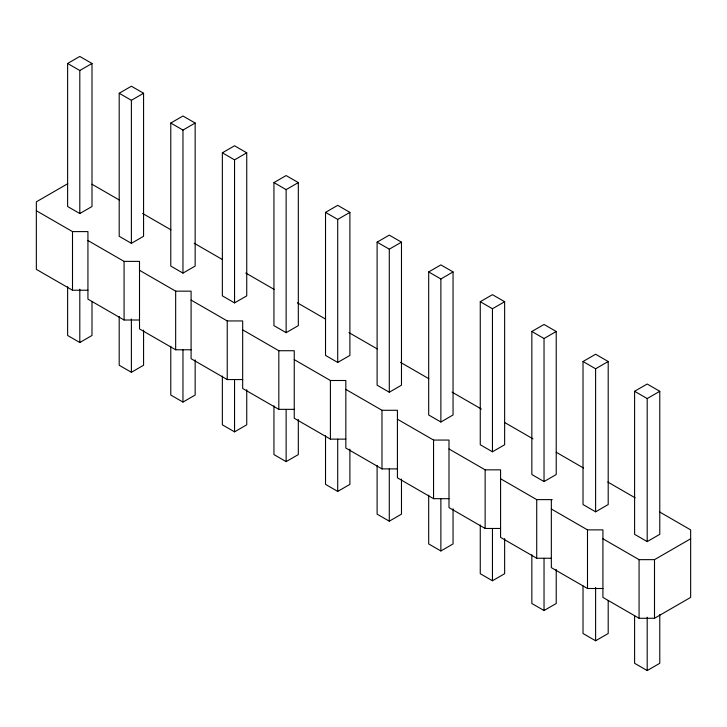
<?xml version="1.0" encoding="UTF-8"?>
<svg xmlns="http://www.w3.org/2000/svg" width="727" height="727" viewBox="0 0 727 727"><rect width="100%" height="100%" fill="white"/><g stroke="black" fill="none" stroke-linecap="round" stroke-linejoin="round"><path stroke-width="1.09" d="M67.62 63.476L79.806 56.442L91.993 63.476L91.993 206.513L79.806 213.547L67.62 206.513L67.62 63.476L79.806 70.51L91.993 63.476M119.201 93.256L131.387 86.222L143.573 93.256L143.573 236.293L131.387 243.327L119.201 236.293L119.201 93.256L131.387 100.29L143.573 93.256M170.781 123.036L182.968 116.002L195.154 123.036L195.154 266.073L182.968 273.107L170.781 266.073L170.781 123.036L182.968 130.069L195.154 123.036M67.756 183.695L36.35 201.824L36.35 269.363L72.5 290.227L87.931 290.227M222.362 152.815L234.548 145.782L246.735 152.815L246.735 295.853L234.548 302.886L222.362 295.853L222.362 152.815L234.548 159.849L246.735 152.815M273.943 182.595L286.129 175.561L298.315 182.595L298.315 325.632L286.129 332.666L273.943 325.632L273.943 182.595L286.129 189.629L298.315 182.595M67.62 286.692L67.62 335.474L79.806 342.508L91.993 335.474L91.993 301.441M325.523 212.375L337.71 205.341L349.896 212.375L349.896 355.412L337.71 362.446L325.523 355.412L325.523 212.375L337.71 219.409L349.896 212.375M119.201 316.472L119.201 365.254L131.387 372.288L143.573 365.254L143.573 330.085M377.104 242.155L389.29 235.121L401.477 242.155L401.477 385.192L389.29 392.226L377.104 385.192L377.104 242.155L389.29 249.188L401.477 242.155M170.781 346.252L170.781 395.034L182.968 402.067L195.154 395.034L195.154 359.865M428.685 271.934L440.871 264.901L453.057 271.934L453.057 414.972L440.871 422.005L428.685 414.972L428.685 271.934L440.871 278.968L453.057 271.934M222.362 376.032L222.362 424.813L234.548 431.847L246.735 424.813L246.735 389.645M480.265 301.714L492.452 294.68L504.638 301.714L504.638 444.751L492.452 451.785L480.265 444.751L480.265 301.714L492.452 308.748L504.638 301.714M273.943 405.811L273.943 454.593L286.129 461.627L298.315 454.593L298.315 419.424M531.846 331.494L544.032 324.46L556.219 331.494L556.219 474.531L544.032 481.565L531.846 474.531L531.846 331.494L544.032 338.528L556.219 331.494M325.523 435.591L325.523 484.373L337.71 491.407L349.896 484.373L349.896 449.204M583.018 361.51L595.613 354.24L608.199 361.51L608.199 504.547L595.613 511.817L583.018 504.547L583.018 361.51L595.613 368.78L608.199 361.51M377.104 465.371L377.104 514.153L389.29 521.186L401.477 514.153L401.477 478.984M634.598 391.29L647.194 384.02L659.78 391.29L659.78 534.327L647.194 541.597L634.598 534.327L634.598 391.29L647.194 398.56L659.78 391.29M428.685 495.151L428.685 543.932L440.871 550.966L453.057 543.932L453.057 508.764M480.265 524.93L480.265 573.712L492.452 580.746L504.638 573.712L504.638 538.543M531.846 554.71L531.846 603.492L544.032 610.526L556.219 603.492L556.219 569.459M602.919 538.78L639.069 559.654L654.5 559.654L690.65 538.78M583.018 585.862L583.018 633.508L595.613 640.778L608.199 633.508L608.199 600.611M551.339 509L587.489 529.874L602.919 529.874L602.919 597.403L639.069 618.277L654.5 618.277L690.65 597.403L690.65 529.874L659.389 511.826M634.598 615.642L634.598 663.288L647.194 670.558L659.78 663.288L659.78 614.506M36.35 210.739L72.5 231.604L87.931 231.604L87.931 299.142L124.081 320.007L139.511 320.007M87.931 240.519L124.081 261.384L139.511 261.384L139.511 328.922L175.661 349.787L191.092 349.787M139.511 270.299L175.661 291.163L191.092 291.163L191.092 358.702L227.242 379.567L242.673 379.567M191.092 300.078L227.242 320.943L242.673 320.943L242.673 388.482L278.823 409.346L294.253 409.346M242.673 329.858L278.823 350.723L294.253 350.723L294.253 418.261L330.403 439.126L345.834 439.126M294.253 359.638L330.403 380.503L345.834 380.503L345.834 448.041L381.984 468.906L397.415 468.906M345.834 389.418L381.984 410.282L397.415 410.282L397.415 477.821L433.556 498.686L448.995 498.686M397.415 419.197L433.556 440.062L448.995 440.062L448.995 507.6L485.136 528.465L500.576 528.465M448.995 448.977L485.136 469.842L500.576 469.842L500.576 537.38L536.717 558.245L551.048 558.245M500.576 478.757L536.717 499.622L552.156 499.622L551.339 500.094L551.339 567.623L587.489 588.497L602.919 588.497M92.002 184.249L119.355 200.043M142.61 213.465L170.936 229.823M194.191 243.245L222.517 259.603M245.771 273.025L274.097 289.382M297.352 302.805L325.678 319.162M348.924 332.584L377.258 348.942M400.504 362.364L428.839 378.722M452.085 392.144L481.401 409.065M504.647 422.487L532.982 438.844M556.228 452.267L583.581 468.061M607.808 482.046L635.162 497.841M654.5 559.654L654.5 618.277M647.194 398.56L647.194 541.597M647.194 617.232L647.194 670.558M639.069 559.654L639.069 618.277M595.613 368.78L595.613 511.817M595.613 587.452L595.613 640.778M587.489 529.874L587.489 588.497M544.032 338.528L544.032 481.565M544.032 558.345L544.032 610.526M536.717 499.622L536.717 558.245M492.452 308.748L492.452 451.785M492.452 528.565L492.452 580.746M485.136 469.842L485.136 528.465M440.871 278.968L440.871 422.005M440.871 498.786L440.871 550.966M433.556 440.062L433.556 498.686M389.29 249.188L389.29 392.226M389.29 469.006L389.29 521.186M381.984 410.282L381.984 468.906M337.71 219.409L337.71 362.446M337.71 439.226L337.71 491.407M330.403 380.503L330.403 439.126M286.129 189.629L286.129 332.666M286.129 409.446L286.129 461.627M278.823 350.723L278.823 409.346M234.548 159.849L234.548 302.886M234.548 379.667L234.548 431.847M227.242 320.943L227.242 379.567M182.968 130.069L182.968 273.107M182.968 349.887L182.968 402.067M175.661 291.163L175.661 349.787M131.387 100.29L131.387 243.327M131.387 318.971L131.387 372.288M124.081 261.384L124.081 320.007M79.806 70.51L79.806 213.547M79.806 289.192L79.806 342.508M72.5 231.604L72.5 290.227"/></g></svg>
